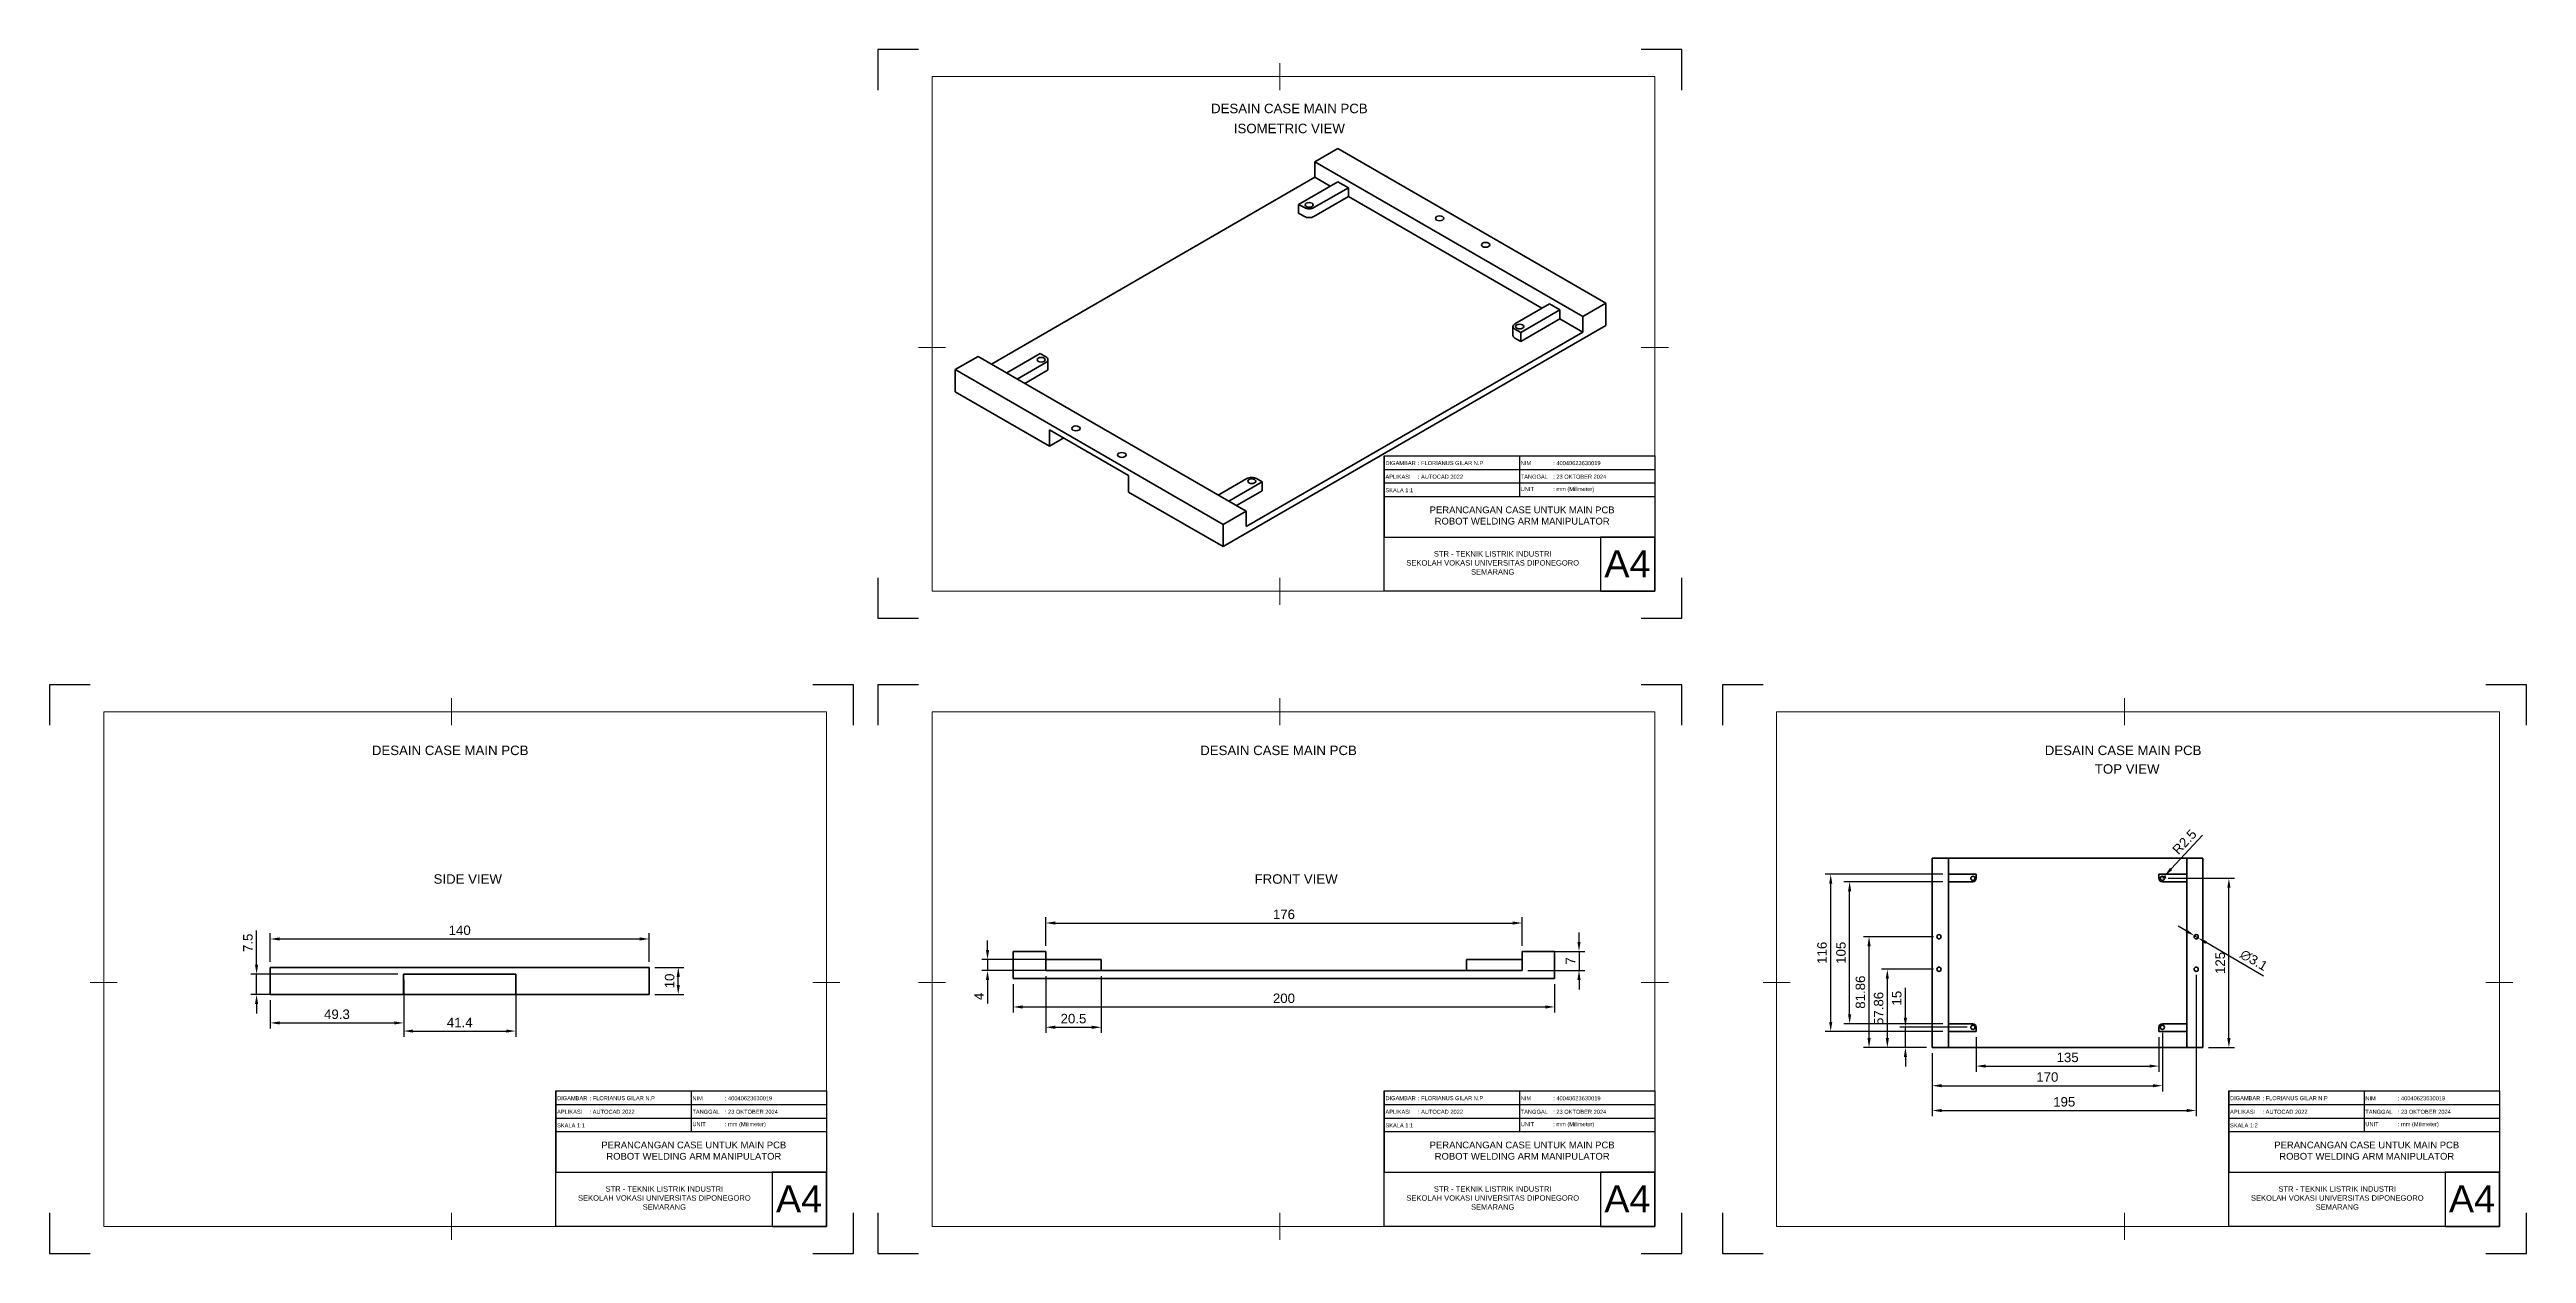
# Model space of a CAD drawing. Header units: millimetres. Extents: x 57 to 972, y 56 to 501.
import ezdxf

# ---------------------------------------------------------------- set-up
doc = ezdxf.new("R2010")
doc.units = ezdxf.units.MM
for name, color, linetype, lineweight in [('BORDER', 7, 'Continuous', 18), ('FD_Dimensions', 7, 'Continuous', 18), ('Visible', 7, 'Continuous', 35)]:
    doc.layers.add(name, color=color, linetype=linetype, lineweight=lineweight)
doc.styles.get("Standard").update_dxf_attribs({"font": 'arial.ttf'})
doc.dimstyles.new('Dim-ISO-25', dxfattribs={"dimtxt": 3.5, "dimasz": 3.5, "dimexe": 2.1, "dimexo": 2.1, "dimgap": 1.4, "dimtad": 1, "dimdsep": 46, "dimtxsty": 'Standard', "dimcen": 0, "dimazin": 2, "dimtp": 0.1, "dimtm": 0.1, "dimtfac": 0.714286, "dimtmove": 0, "dimatfit": 3, "dimfxl": 1, "dimarcsym": 0})

# ---------------------------------------------------------------- blocks, each defined once
blk = doc.blocks.new('ISO_A4(L)_SHEET')
at = {"layer": 'BORDER'}
for p, q in [((148.5, 205), (148.5, 195)), ((287, 200), (20, 200)), ((20, 200), (20, 10)), ((287, 10), (287, 200)), ((15, 100), (25, 100)), ((292, 100), (282, 100)), ((287, 10), (20, 10)), ((148.5, 5), (148.5, 15))]:
    blk.add_line(p, q, dxfattribs=at)
at = {"layer": 'Defpoints'}
for p, q in [((0, 210), (0, 195)), ((15, 210), (0, 210)), ((297, 210), (282, 210)), ((297, 195), (297, 210)), ((0, 15), (0, 0)), ((297, 0), (297, 15)), ((0, 0), (15, 0)), ((282, 0), (297, 0))]:
    blk.add_line(p, q, dxfattribs=at)
blk = doc.blocks.new('*D38')
at = {"layer": 'Defpoints', "color": 0, "transparency": 16777216}
for p in [(278.14, 172.4), (138.14, 161.9), (278.14, 161.9)]:
    blk.add_point(p, dxfattribs=at)
at = {"layer": 'FD_Dimensions', "color": 0, "lineweight": -2, "transparency": 16777216}
for p, q in [((138.14, 164), (138.14, 174.5)), ((278.14, 164), (278.14, 174.5)), ((141.64, 172.4), (274.64, 172.4))]:
    blk.add_line(p, q, dxfattribs=at)
at = {"layer": 'FD_Dimensions', "color": 0, "transparency": 16777216}
for points in [[(141.64, 172.98), (141.64, 171.82), (138.14, 172.4)], [(274.64, 172.98), (274.64, 171.82), (278.14, 172.4)]]:
    blk.add_solid(points, dxfattribs=at)
at = {"layer": 'FD_Dimensions', "color": 0, "transparency": 16777216, "insert": (208.14, 175.59), "char_height": 3.5, "attachment_point": 5}
blk.add_mtext('140', dxfattribs=at)
blk = doc.blocks.new('*D39')
at = {"layer": 'Defpoints', "color": 0, "transparency": 16777216}
for p in [(138.14, 151.9), (187.44, 151.9), (187.44, 141.4)]:
    blk.add_point(p, dxfattribs=at)
at = {"layer": 'FD_Dimensions', "color": 0, "lineweight": -2, "transparency": 16777216}
for p, q in [((138.14, 149.8), (138.14, 139.3)), ((187.44, 149.8), (187.44, 139.3)), ((141.64, 141.4), (183.94, 141.4))]:
    blk.add_line(p, q, dxfattribs=at)
at = {"layer": 'FD_Dimensions', "color": 0, "transparency": 16777216}
for points in [[(141.64, 141.98), (141.64, 140.82), (138.14, 141.4)], [(183.94, 141.98), (183.94, 140.82), (187.44, 141.4)]]:
    blk.add_solid(points, dxfattribs=at)
at = {"layer": 'FD_Dimensions', "color": 0, "transparency": 16777216, "insert": (162.79, 144.59), "char_height": 3.5, "attachment_point": 5}
blk.add_mtext('49.3', dxfattribs=at)
blk = doc.blocks.new('*D40')
at = {"layer": 'Defpoints', "color": 0, "transparency": 16777216}
for p in [(133.1, 159.4), (187.44, 159.4), (187.44, 151.9)]:
    blk.add_point(p, dxfattribs=at)
at = {"layer": 'FD_Dimensions', "color": 0, "lineweight": -2, "transparency": 16777216}
for p, q in [((133.1, 162.9), (133.1, 175.57)), ((185.34, 159.4), (131, 159.4)), ((133.1, 151.9), (133.1, 159.4)), ((185.34, 151.9), (131, 151.9)), ((133.1, 148.4), (133.1, 144.9))]:
    blk.add_line(p, q, dxfattribs=at)
at = {"layer": 'FD_Dimensions', "color": 0, "transparency": 16777216}
for points in [[(132.52, 162.9), (133.68, 162.9), (133.1, 159.4)], [(132.52, 148.4), (133.68, 148.4), (133.1, 151.9)]]:
    blk.add_solid(points, dxfattribs=at)
at = {"layer": 'FD_Dimensions', "color": 0, "transparency": 16777216, "insert": (129.92, 170.98), "char_height": 3.5, "attachment_point": 5, "rotation": 90}
blk.add_mtext('7.5', dxfattribs=at)
blk = doc.blocks.new('*D41')
at = {"layer": 'Defpoints', "color": 0, "transparency": 16777216}
for p in [(278.14, 161.9), (288.88, 161.9), (278.14, 151.9)]:
    blk.add_point(p, dxfattribs=at)
at = {"layer": 'FD_Dimensions', "color": 0, "lineweight": -2, "transparency": 16777216}
for p, q in [((280.24, 161.9), (290.98, 161.9)), ((288.88, 155.4), (288.88, 158.4)), ((280.24, 151.9), (290.98, 151.9))]:
    blk.add_line(p, q, dxfattribs=at)
at = {"layer": 'FD_Dimensions', "color": 0, "transparency": 16777216}
for points in [[(288.3, 158.4), (289.46, 158.4), (288.88, 161.9)], [(288.3, 155.4), (289.46, 155.4), (288.88, 151.9)]]:
    blk.add_solid(points, dxfattribs=at)
at = {"layer": 'FD_Dimensions', "color": 0, "transparency": 16777216, "insert": (285.69, 156.9), "char_height": 3.5, "attachment_point": 5, "rotation": 90}
blk.add_mtext('10', dxfattribs=at)
blk = doc.blocks.new('*D42')
at = {"layer": 'Defpoints', "color": 0, "transparency": 16777216}
for p in [(187.44, 159.4), (228.84, 159.4), (228.84, 138.4)]:
    blk.add_point(p, dxfattribs=at)
at = {"layer": 'FD_Dimensions', "color": 0, "lineweight": -2, "transparency": 16777216}
for p, q in [((187.44, 157.3), (187.44, 136.3)), ((228.84, 157.3), (228.84, 136.3)), ((190.94, 138.4), (225.34, 138.4))]:
    blk.add_line(p, q, dxfattribs=at)
at = {"layer": 'FD_Dimensions', "color": 0, "transparency": 16777216}
for points in [[(190.94, 138.98), (190.94, 137.82), (187.44, 138.4)], [(225.34, 138.98), (225.34, 137.82), (228.84, 138.4)]]:
    blk.add_solid(points, dxfattribs=at)
at = {"layer": 'FD_Dimensions', "color": 0, "transparency": 16777216, "insert": (208.14, 141.56), "char_height": 3.5, "attachment_point": 5}
blk.add_mtext('41.4', dxfattribs=at)
blk = doc.blocks.new('*D43')
at = {"layer": 'Defpoints', "color": 0, "transparency": 16777216}
for p in [(412.62, 157.8), (612.62, 157.8), (612.62, 147.3)]:
    blk.add_point(p, dxfattribs=at)
at = {"layer": 'FD_Dimensions', "color": 0, "lineweight": -2, "transparency": 16777216}
for p, q in [((412.62, 155.7), (412.62, 145.2)), ((612.62, 155.7), (612.62, 145.2)), ((416.12, 147.3), (609.12, 147.3))]:
    blk.add_line(p, q, dxfattribs=at)
at = {"layer": 'FD_Dimensions', "color": 0, "transparency": 16777216}
for points in [[(416.12, 147.88), (416.12, 146.71), (412.62, 147.3)], [(609.12, 147.88), (609.12, 146.71), (612.62, 147.3)]]:
    blk.add_solid(points, dxfattribs=at)
at = {"layer": 'FD_Dimensions', "color": 0, "transparency": 16777216, "insert": (512.62, 150.48), "char_height": 3.5, "attachment_point": 5}
blk.add_mtext('200', dxfattribs=at)
blk = doc.blocks.new('*D44')
at = {"layer": 'Defpoints', "color": 0, "transparency": 16777216}
for p in [(424.62, 160.8), (445.12, 160.8), (445.12, 139.8)]:
    blk.add_point(p, dxfattribs=at)
at = {"layer": 'FD_Dimensions', "color": 0, "lineweight": -2, "transparency": 16777216}
for p, q in [((424.62, 158.7), (424.62, 137.7)), ((445.12, 158.7), (445.12, 137.7)), ((428.12, 139.8), (441.62, 139.8))]:
    blk.add_line(p, q, dxfattribs=at)
at = {"layer": 'FD_Dimensions', "color": 0, "transparency": 16777216}
for points in [[(428.12, 140.38), (428.12, 139.21), (424.62, 139.8)], [(441.62, 140.38), (441.62, 139.21), (445.12, 139.8)]]:
    blk.add_solid(points, dxfattribs=at)
at = {"layer": 'FD_Dimensions', "color": 0, "transparency": 16777216, "insert": (434.87, 142.98), "char_height": 3.5, "attachment_point": 5}
blk.add_mtext('20.5', dxfattribs=at)
blk = doc.blocks.new('*D45')
at = {"layer": 'Defpoints', "color": 0, "transparency": 16777216}
for p in [(445.12, 164.8), (403.12, 160.8), (445.12, 160.8)]:
    blk.add_point(p, dxfattribs=at)
at = {"layer": 'FD_Dimensions', "color": 0, "lineweight": -2, "transparency": 16777216}
for p, q in [((443.02, 164.8), (401.02, 164.8)), ((403.12, 168.3), (403.12, 171.8)), ((403.12, 164.8), (403.12, 160.8)), ((443.02, 160.8), (401.02, 160.8)), ((403.12, 157.3), (403.12, 148.57))]:
    blk.add_line(p, q, dxfattribs=at)
at = {"layer": 'FD_Dimensions', "color": 0, "transparency": 16777216}
for points in [[(402.54, 168.3), (403.7, 168.3), (403.12, 164.8)], [(402.54, 157.3), (403.7, 157.3), (403.12, 160.8)]]:
    blk.add_solid(points, dxfattribs=at)
at = {"layer": 'FD_Dimensions', "color": 0, "transparency": 16777216, "insert": (399.97, 151.19), "char_height": 3.5, "attachment_point": 5, "rotation": 90}
blk.add_mtext('4', dxfattribs=at)
blk = doc.blocks.new('*D46')
at = {"layer": 'Defpoints', "color": 0, "transparency": 16777216}
for p in [(600.62, 167.8), (600.62, 160.8), (621.62, 160.8)]:
    blk.add_point(p, dxfattribs=at)
at = {"layer": 'FD_Dimensions', "color": 0, "lineweight": -2, "transparency": 16777216}
for p, q in [((621.62, 171.3), (621.62, 174.8)), ((602.72, 167.8), (623.72, 167.8)), ((621.62, 167.8), (621.62, 160.8)), ((602.72, 160.8), (623.72, 160.8)), ((621.62, 157.3), (621.62, 153.8))]:
    blk.add_line(p, q, dxfattribs=at)
at = {"layer": 'FD_Dimensions', "color": 0, "transparency": 16777216}
for points in [[(621.04, 171.3), (622.2, 171.3), (621.62, 167.8)], [(621.04, 157.3), (622.2, 157.3), (621.62, 160.8)]]:
    blk.add_solid(points, dxfattribs=at)
at = {"layer": 'FD_Dimensions', "color": 0, "transparency": 16777216, "insert": (618.47, 164.3), "char_height": 3.5, "attachment_point": 5, "rotation": 90}
blk.add_mtext('7', dxfattribs=at)
blk = doc.blocks.new('*D47')
at = {"layer": 'Defpoints', "color": 0, "transparency": 16777216}
for p in [(600.62, 178.3), (424.62, 167.8), (600.62, 167.8)]:
    blk.add_point(p, dxfattribs=at)
at = {"layer": 'FD_Dimensions', "color": 0, "lineweight": -2, "transparency": 16777216}
for p, q in [((424.62, 169.9), (424.62, 180.4)), ((428.12, 178.3), (597.12, 178.3)), ((600.62, 169.9), (600.62, 180.4))]:
    blk.add_line(p, q, dxfattribs=at)
at = {"layer": 'FD_Dimensions', "color": 0, "transparency": 16777216}
for points in [[(428.12, 178.88), (428.12, 177.71), (424.62, 178.3)], [(597.12, 178.88), (597.12, 177.71), (600.62, 178.3)]]:
    blk.add_solid(points, dxfattribs=at)
at = {"layer": 'FD_Dimensions', "color": 0, "transparency": 16777216, "insert": (512.62, 181.48), "char_height": 3.5, "attachment_point": 5}
blk.add_mtext('176', dxfattribs=at)
blk = doc.blocks.new('*D25')
at = {"layer": 'Defpoints', "color": 0, "transparency": 16777216}
for p in [(848.95, 173.62), (850.29, 172.83)]:
    blk.add_point(p, dxfattribs=at)
at = {"layer": 'FD_Dimensions', "color": 0, "lineweight": -2, "transparency": 16777216}
for p, q in [((845.93, 175.39), (842.91, 177.16)), ((848.95, 173.62), (850.29, 172.83)), ((874.54, 158.62), (853.31, 171.06))]:
    blk.add_line(p, q, dxfattribs=at)
at = {"layer": 'FD_Dimensions', "color": 0, "transparency": 16777216}
for points in [[(846.23, 175.89), (845.64, 174.88), (848.95, 173.62)], [(853.6, 171.57), (853.01, 170.56), (850.29, 172.83)]]:
    blk.add_solid(points, dxfattribs=at)
at = {"layer": 'FD_Dimensions', "color": 0, "transparency": 16777216, "insert": (870.9, 164.56), "char_height": 3.5, "attachment_point": 5, "rotation": 329.62153}
blk.add_mtext('∅3.1', dxfattribs=at)
blk = doc.blocks.new('*D26')
at = {"layer": 'Defpoints', "color": 0, "transparency": 16777216}
for p in [(837.12, 194.8), (837.97, 195.71)]:
    blk.add_point(p, dxfattribs=at)
at = {"layer": 'FD_Dimensions', "color": 0, "lineweight": -2, "transparency": 16777216}
for p, q in [((851.92, 210.67), (840.36, 198.27)), ((837.12, 194.8), (837.97, 195.71))]:
    blk.add_line(p, q, dxfattribs=at)
blk.add_arc((837.12, 194.8), 1.25, 0, 47.00251, dxfattribs=at)
at = {"layer": 'FD_Dimensions', "color": 0, "transparency": 16777216}
blk.add_solid([(839.93, 198.67), (840.79, 197.87), (837.97, 195.71)], dxfattribs=at)
at = {"layer": 'FD_Dimensions', "color": 0, "transparency": 16777216, "insert": (845.31, 208.25), "char_height": 3.5, "attachment_point": 5, "rotation": 47.00251}
blk.add_mtext('R2.5', dxfattribs=at)
blk = doc.blocks.new('*D27')
at = {"layer": 'Defpoints', "color": 0, "transparency": 16777216}
for p in [(849.62, 161.23), (752.12, 132.3), (849.62, 109.06)]:
    blk.add_point(p, dxfattribs=at)
at = {"layer": 'FD_Dimensions', "color": 0, "lineweight": -2, "transparency": 16777216}
for p, q in [((849.62, 159.13), (849.62, 106.96)), ((752.12, 130.2), (752.12, 106.96)), ((755.62, 109.06), (846.12, 109.06))]:
    blk.add_line(p, q, dxfattribs=at)
at = {"layer": 'FD_Dimensions', "color": 0, "transparency": 16777216}
for points in [[(755.62, 109.65), (755.62, 108.48), (752.12, 109.06)], [(846.12, 109.65), (846.12, 108.48), (849.62, 109.06)]]:
    blk.add_solid(points, dxfattribs=at)
at = {"layer": 'FD_Dimensions', "color": 0, "transparency": 16777216, "insert": (800.87, 112.25), "char_height": 3.5, "attachment_point": 5}
blk.add_mtext('195', dxfattribs=at)
blk = doc.blocks.new('*D28')
at = {"layer": 'Defpoints', "color": 0, "transparency": 16777216}
for p in [(837.12, 139.8), (752.12, 132.3), (837.12, 118.23)]:
    blk.add_point(p, dxfattribs=at)
at = {"layer": 'FD_Dimensions', "color": 0, "lineweight": -2, "transparency": 16777216}
for p, q in [((837.12, 137.7), (837.12, 116.13)), ((752.12, 130.2), (752.12, 116.13)), ((755.62, 118.23), (833.62, 118.23))]:
    blk.add_line(p, q, dxfattribs=at)
at = {"layer": 'FD_Dimensions', "color": 0, "transparency": 16777216}
for points in [[(755.62, 118.81), (755.62, 117.64), (752.12, 118.23)], [(833.62, 118.81), (833.62, 117.64), (837.12, 118.23)]]:
    blk.add_solid(points, dxfattribs=at)
at = {"layer": 'FD_Dimensions', "color": 0, "transparency": 16777216, "insert": (794.62, 121.41), "char_height": 3.5, "attachment_point": 5}
blk.add_mtext('170', dxfattribs=at)
blk = doc.blocks.new('*D30')
at = {"layer": 'Defpoints', "color": 0, "transparency": 16777216}
for p in [(837.12, 194.8), (861.69, 194.8), (852.12, 132.3)]:
    blk.add_point(p, dxfattribs=at)
at = {"layer": 'FD_Dimensions', "color": 0, "lineweight": -2, "transparency": 16777216}
for p, q in [((839.22, 194.8), (863.79, 194.8)), ((861.69, 135.8), (861.69, 191.3)), ((854.22, 132.3), (863.79, 132.3))]:
    blk.add_line(p, q, dxfattribs=at)
at = {"layer": 'FD_Dimensions', "color": 0, "transparency": 16777216}
for points in [[(861.11, 191.3), (862.28, 191.3), (861.69, 194.8)], [(861.11, 135.8), (862.28, 135.8), (861.69, 132.3)]]:
    blk.add_solid(points, dxfattribs=at)
at = {"layer": 'FD_Dimensions', "color": 0, "transparency": 16777216, "insert": (858.51, 163.55), "char_height": 3.5, "attachment_point": 5, "rotation": 90}
blk.add_mtext('125', dxfattribs=at)
blk = doc.blocks.new('*D31')
at = {"layer": 'Defpoints', "color": 0, "transparency": 16777216}
for p in [(728.77, 173.23), (754.62, 173.23), (752.12, 132.3)]:
    blk.add_point(p, dxfattribs=at)
at = {"layer": 'FD_Dimensions', "color": 0, "lineweight": -2, "transparency": 16777216}
for p, q in [((752.52, 173.23), (726.67, 173.23)), ((728.77, 135.8), (728.77, 169.73)), ((750.02, 132.3), (726.67, 132.3))]:
    blk.add_line(p, q, dxfattribs=at)
at = {"layer": 'FD_Dimensions', "color": 0, "transparency": 16777216}
for points in [[(728.19, 169.73), (729.36, 169.73), (728.77, 173.23)], [(728.19, 135.8), (729.36, 135.8), (728.77, 132.3)]]:
    blk.add_solid(points, dxfattribs=at)
at = {"layer": 'FD_Dimensions', "color": 0, "transparency": 16777216, "insert": (725.58, 152.76), "char_height": 3.5, "attachment_point": 5, "rotation": 90}
blk.add_mtext('81.86', dxfattribs=at)
blk = doc.blocks.new('*D32')
at = {"layer": 'Defpoints', "color": 0, "transparency": 16777216}
for p in [(735.52, 161.23), (754.62, 161.23), (752.12, 132.3)]:
    blk.add_point(p, dxfattribs=at)
at = {"layer": 'FD_Dimensions', "color": 0, "lineweight": -2, "transparency": 16777216}
for p, q in [((752.52, 161.23), (733.42, 161.23)), ((735.52, 135.8), (735.52, 157.73)), ((750.02, 132.3), (733.42, 132.3))]:
    blk.add_line(p, q, dxfattribs=at)
at = {"layer": 'FD_Dimensions', "color": 0, "transparency": 16777216}
for points in [[(734.94, 157.73), (736.1, 157.73), (735.52, 161.23)], [(734.94, 135.8), (736.1, 135.8), (735.52, 132.3)]]:
    blk.add_solid(points, dxfattribs=at)
at = {"layer": 'FD_Dimensions', "color": 0, "transparency": 16777216, "insert": (732.33, 146.76), "char_height": 3.5, "attachment_point": 5, "rotation": 90}
blk.add_mtext('57.86', dxfattribs=at)
blk = doc.blocks.new('*D33')
at = {"layer": 'Defpoints', "color": 0, "transparency": 16777216}
for p in [(742.2, 139.8), (767.12, 139.8), (752.12, 132.3)]:
    blk.add_point(p, dxfattribs=at)
at = {"layer": 'FD_Dimensions', "color": 0, "lineweight": -2, "transparency": 16777216}
for p, q in [((742.2, 143.3), (742.2, 154.31)), ((765.02, 139.8), (740.1, 139.8)), ((742.2, 132.3), (742.2, 139.8)), ((750.02, 132.3), (740.1, 132.3)), ((742.2, 128.8), (742.2, 125.3))]:
    blk.add_line(p, q, dxfattribs=at)
at = {"layer": 'FD_Dimensions', "color": 0, "transparency": 16777216}
for points in [[(741.61, 143.3), (742.78, 143.3), (742.2, 139.8)], [(741.61, 128.8), (742.78, 128.8), (742.2, 132.3)]]:
    blk.add_solid(points, dxfattribs=at)
at = {"layer": 'FD_Dimensions', "color": 0, "transparency": 16777216, "insert": (739.01, 150.55), "char_height": 3.5, "attachment_point": 5, "rotation": 90}
blk.add_mtext('15', dxfattribs=at)
blk = doc.blocks.new('*D34')
at = {"layer": 'Defpoints', "color": 0, "transparency": 16777216}
for p in [(768.37, 138.3), (835.87, 138.3), (835.87, 125.47)]:
    blk.add_point(p, dxfattribs=at)
at = {"layer": 'FD_Dimensions', "color": 0, "lineweight": -2, "transparency": 16777216}
for p, q in [((768.37, 136.2), (768.37, 123.37)), ((835.87, 136.2), (835.87, 123.37)), ((771.87, 125.47), (832.37, 125.47))]:
    blk.add_line(p, q, dxfattribs=at)
at = {"layer": 'FD_Dimensions', "color": 0, "transparency": 16777216}
for points in [[(771.87, 126.05), (771.87, 124.89), (768.37, 125.47)], [(832.37, 126.05), (832.37, 124.89), (835.87, 125.47)]]:
    blk.add_solid(points, dxfattribs=at)
at = {"layer": 'FD_Dimensions', "color": 0, "transparency": 16777216, "insert": (802.12, 128.66), "char_height": 3.5, "attachment_point": 5}
blk.add_mtext('135', dxfattribs=at)
blk = doc.blocks.new('*D36')
at = {"layer": 'Defpoints', "color": 0, "transparency": 16777216}
for p in [(714.6, 196.3), (758.12, 196.3), (758.12, 138.3)]:
    blk.add_point(p, dxfattribs=at)
at = {"layer": 'FD_Dimensions', "color": 0, "lineweight": -2, "transparency": 16777216}
for p, q in [((756.02, 196.3), (712.5, 196.3)), ((714.6, 141.8), (714.6, 192.8)), ((756.02, 138.3), (712.5, 138.3))]:
    blk.add_line(p, q, dxfattribs=at)
at = {"layer": 'FD_Dimensions', "color": 0, "transparency": 16777216}
for points in [[(714.02, 192.8), (715.18, 192.8), (714.6, 196.3)], [(714.02, 141.8), (715.18, 141.8), (714.6, 138.3)]]:
    blk.add_solid(points, dxfattribs=at)
at = {"layer": 'FD_Dimensions', "color": 0, "transparency": 16777216, "insert": (711.41, 167.3), "char_height": 3.5, "attachment_point": 5, "rotation": 90}
blk.add_mtext('116', dxfattribs=at)
blk = doc.blocks.new('*D37')
at = {"layer": 'Defpoints', "color": 0, "transparency": 16777216}
for p in [(721.59, 193.55), (758.12, 193.55), (758.12, 141.05)]:
    blk.add_point(p, dxfattribs=at)
at = {"layer": 'FD_Dimensions', "color": 0, "lineweight": -2, "transparency": 16777216}
for p, q in [((756.02, 193.55), (719.49, 193.55)), ((721.59, 144.55), (721.59, 190.05)), ((756.02, 141.05), (719.49, 141.05))]:
    blk.add_line(p, q, dxfattribs=at)
at = {"layer": 'FD_Dimensions', "color": 0, "transparency": 16777216}
for points in [[(721.01, 190.05), (722.17, 190.05), (721.59, 193.55)], [(721.01, 144.55), (722.17, 144.55), (721.59, 141.05)]]:
    blk.add_solid(points, dxfattribs=at)
at = {"layer": 'FD_Dimensions', "color": 0, "transparency": 16777216, "insert": (718.4, 167.3), "char_height": 3.5, "attachment_point": 5, "rotation": 90}
blk.add_mtext('105', dxfattribs=at)

msp = doc.modelspace()

# ---------------------------------------------------------------- linework, layer by layer
for p, q in [((549.6193, 350.7955), (549.6193, 345.7955)), ((599.6193, 350.7955), (599.6193, 335.7955)), ((549.6193, 345.7955), (649.6193, 345.7955)), ((549.6193, 345.7955), (549.6193, 340.7955)), ((549.6193, 340.7955), (649.6193, 340.7955)), ((549.6193, 340.7955), (549.6193, 335.7955)), ((549.6193, 335.7955), (649.6193, 335.7955)), ((549.6193, 335.7955), (549.6193, 320.7955)), ((549.6193, 320.7955), (649.6193, 320.7955)), ((243.6193, 116.2955), (243.6193, 111.2955)), ((243.6193, 111.2955), (343.6193, 111.2955)), ((243.6193, 111.2955), (243.6193, 106.2955)), ((293.6193, 116.2955), (293.6193, 101.2955)), ((549.6193, 116.2955), (549.6193, 111.2955)), ((549.6193, 111.2955), (649.6193, 111.2955)), ((549.6193, 111.2955), (549.6193, 106.2955)), ((599.6193, 116.2955), (599.6193, 101.2955)), ((861.6193, 116.2955), (861.6193, 111.2955)), ((861.6193, 111.2955), (961.6193, 111.2955)), ((861.6193, 111.2955), (861.6193, 106.2955)), ((911.6193, 116.2955), (911.6193, 101.2955)), ((243.6193, 106.2955), (343.6193, 106.2955)), ((243.6193, 106.2955), (243.6193, 101.2955)), ((243.6193, 101.2955), (343.6193, 101.2955)), ((243.6193, 101.2955), (243.6193, 86.2955)), ((549.6193, 106.2955), (649.6193, 106.2955)), ((549.6193, 106.2955), (549.6193, 101.2955)), ((549.6193, 101.2955), (649.6193, 101.2955)), ((549.6193, 101.2955), (549.6193, 86.2955)), ((861.6193, 106.2955), (961.6193, 106.2955)), ((861.6193, 106.2955), (861.6193, 101.2955)), ((861.6193, 101.2955), (961.6193, 101.2955)), ((861.6193, 101.2955), (861.6193, 86.2955)), ((243.6193, 86.2955), (343.6193, 86.2955)), ((549.6193, 86.2955), (649.6193, 86.2955)), ((861.6193, 86.2955), (961.6193, 86.2955))]:
    msp.add_line(p, q)
for points in [[(549.6193, 350.7955), (649.6193, 350.7955), (649.6193, 300.7955), (549.6193, 300.7955)], [(649.6193, 320.7955), (629.6193, 320.7955), (629.6193, 300.7955), (649.6193, 300.7955)], [(243.6193, 116.2955), (343.6193, 116.2955), (343.6193, 66.2955), (243.6193, 66.2955)], [(549.6193, 116.2955), (649.6193, 116.2955), (649.6193, 66.2955), (549.6193, 66.2955)], [(861.6193, 116.2955), (961.6193, 116.2955), (961.6193, 66.2955), (861.6193, 66.2955)], [(343.6193, 86.2955), (323.6193, 86.2955), (323.6193, 66.2955), (343.6193, 66.2955)], [(649.6193, 86.2955), (629.6193, 86.2955), (629.6193, 66.2955), (649.6193, 66.2955)], [(961.6193, 86.2955), (941.6193, 86.2955), (941.6193, 66.2955), (961.6193, 66.2955)]]:
    msp.add_lwpolyline(points, close=True)
at = {"layer": 'Visible', "extrusion": (1e-16, 0.816497, 0.57735)}
for p, q in [((532.5457, 464.2649), (524.0605, 459.3659)), ((524.0605, 459.3659), (623.0554, 402.2112)), ((524.0605, 453.6505), (524.0605, 459.3659)), ((631.5407, 407.1101), (532.5457, 464.2649)), ((524.0605, 453.6505), (404.5594, 384.6565)), ((532.5457, 452.0175), (518.05, 443.6484)), ((523.7069, 442.4236), (536.4348, 449.7721)), ((529.7173, 450.3845), (524.0605, 453.6505)), ((536.4348, 449.7721), (532.5457, 452.0175)), ((536.4348, 446.5061), (536.4348, 449.7721)), ((518.05, 440.3824), (518.05, 443.6484)), ((518.05, 443.6484), (520.1714, 442.4236)), ((520.1714, 439.1576), (518.05, 440.3824)), ((536.4348, 446.5061), (523.7069, 439.1576)), ((607.8526, 405.273), (536.4348, 446.5061)), ((610.681, 406.906), (597.9531, 399.5576)), ((600.0744, 396.2916), (614.5701, 404.6607)), ((614.5701, 404.6607), (610.681, 406.906)), ((614.5701, 401.3947), (614.5701, 404.6607)), ((623.0554, 402.2112), (631.5407, 407.1101)), ((631.5407, 398.9452), (631.5407, 407.1101)), ((490.1193, 317.2955), (631.5407, 398.9452)), ((498.6046, 324.644), (623.0554, 396.4957)), ((597.2209, 395.2709), (597.2209, 398.5369)), ((597.9531, 397.5163), (600.0744, 396.2916)), ((600.0744, 393.0256), (597.9531, 394.2503)), ((614.5701, 401.3947), (600.0744, 393.0256)), ((600.0744, 393.0256), (600.0744, 396.2916)), ((623.0554, 396.4957), (614.5701, 401.3947)), ((623.0554, 396.4957), (623.0554, 402.2112)), ((399.6097, 387.5142), (391.1244, 382.6153)), ((498.6046, 330.3595), (399.6097, 387.5142)), ((422.5906, 388.5349), (410.2163, 381.3905)), ((414.1053, 379.1451), (424.712, 385.2689)), ((424.712, 387.3101), (422.5906, 388.5349)), ((425.4442, 383.0235), (425.4442, 386.2895)), ((391.1244, 382.6153), (490.1193, 325.4605)), ((391.1244, 374.4503), (391.1244, 382.6153)), ((424.712, 382.0029), (416.9338, 377.5121)), ((425.9847, 354.3236), (391.1244, 374.4503)), ((425.9847, 354.3236), (425.9847, 360.4474)), ((425.9847, 360.4474), (455.259, 343.5459)), ((431.288, 357.3855), (425.9847, 354.3236)), ((455.259, 343.5459), (455.259, 337.4222)), ((498.9582, 342.4028), (488.3516, 336.2791)), ((492.2407, 334.0337), (504.615, 341.178)), ((504.615, 341.178), (502.4937, 342.4028)), ((504.615, 337.9121), (504.615, 341.178)), ((490.1193, 317.2955), (455.259, 337.4222)), ((490.1193, 325.4605), (498.6046, 330.3595)), ((504.615, 337.9121), (495.0691, 332.4007)), ((498.6046, 324.644), (498.6046, 330.3595)), ((490.1193, 317.2955), (490.1193, 325.4605))]:
    msp.add_line(p, q, dxfattribs=at)
at = {"layer": 'Visible'}
for p, q in [((752.1193, 202.2955), (752.1193, 132.2955)), ((758.1193, 202.2955), (752.1193, 202.2955)), ((758.1193, 132.2955), (758.1193, 202.2955)), ((846.1193, 202.2955), (758.1193, 202.2955)), ((846.1193, 202.2955), (846.1193, 132.2955)), ((852.1193, 202.2955), (846.1193, 202.2955)), ((852.1193, 132.2955), (852.1193, 202.2955)), ((768.3693, 196.2955), (758.1193, 196.2955)), ((758.1193, 193.5455), (767.1193, 193.5455)), ((768.3693, 194.7955), (768.3693, 196.2955)), ((846.1193, 196.2955), (835.8693, 196.2955)), ((835.8693, 196.2955), (835.8693, 194.7955)), ((837.1193, 193.5455), (846.1193, 193.5455)), ((767.1193, 141.0455), (758.1193, 141.0455)), ((758.1193, 138.2955), (768.3693, 138.2955)), ((768.3693, 138.2955), (768.3693, 139.7955)), ((835.8693, 139.7955), (835.8693, 138.2955)), ((835.8693, 138.2955), (846.1193, 138.2955)), ((846.1193, 141.0455), (837.1193, 141.0455)), ((752.1193, 132.2955), (758.1193, 132.2955)), ((758.1193, 132.2955), (846.1193, 132.2955)), ((846.1193, 132.2955), (852.1193, 132.2955))]:
    msp.add_line(p, q, dxfattribs=at)
at = {"layer": 'Visible', "extrusion": (0, 1, 0)}
for p, q in [((412.6193, 157.7955), (412.6193, 167.7955)), ((412.6193, 167.7955), (424.6193, 167.7955)), ((424.6193, 160.7955), (424.6193, 167.7955)), ((424.6193, 164.7955), (445.1193, 164.7955)), ((445.1193, 160.7955), (445.1193, 164.7955)), ((580.1193, 164.7955), (600.6193, 164.7955)), ((580.1193, 160.7955), (580.1193, 164.7955)), ((600.6193, 160.7955), (600.6193, 167.7955)), ((600.6193, 167.7955), (612.6193, 167.7955)), ((612.6193, 157.7955), (612.6193, 167.7955)), ((138.1367, 161.8984), (278.1367, 161.8984)), ((138.1367, 151.8984), (138.1367, 161.8984)), ((187.4367, 159.3984), (228.8367, 159.3984)), ((187.4367, 151.8984), (187.4367, 159.3984)), ((228.8367, 159.3984), (228.8367, 151.8984)), ((278.1367, 151.8984), (278.1367, 161.8984)), ((412.6193, 157.7955), (612.6193, 157.7955)), ((424.6193, 160.7955), (600.6193, 160.7955)), ((138.1367, 151.8984), (187.4367, 151.8984)), ((228.8367, 151.8984), (187.4367, 151.8984)), ((228.8367, 151.8984), (278.1367, 151.8984))]:
    msp.add_line(p, q, dxfattribs=at)
at = {"layer": 'Visible', "extrusion": (0, 0, -1)}
for centre in [(-767.1193, 194.7955), (-837.1193, 194.7955), (-754.6193, 173.2255), (-849.6193, 173.2255), (-754.6193, 161.2255), (-849.6193, 161.2255), (-767.1193, 139.7955), (-837.1193, 139.7955)]:
    msp.add_circle(centre, 0.775, dxfattribs=at)
at = {"layer": 'Visible'}
for centre, start, end in [((767.1193, 194.7955), 270, 0), ((837.1193, 194.7955), 180, 270), ((767.1193, 139.7955), 0, 90), ((837.1193, 139.7955), 90, 180)]:
    msp.add_arc(centre, 1.25, start, end, dxfattribs=at)
for centre, major_axis, start_param, end_param in [((521.9391, 443.4442), (-2.5, 0), 0.78539816, 2.35619449), ((599.7209, 398.5369), (-2.5, 0), -0.78539816, 0.78539816), ((422.9442, 386.2895), (-2.5, 0), 2.35619449, 3.92699082), ((500.7259, 341.3822), (2.5, 0), 0.78539816, 2.35619449)]:
    msp.add_ellipse(centre, major_axis=major_axis, ratio=0.57735027, start_param=start_param, end_param=end_param, dxfattribs=at)
at = {"layer": 'Visible', "extrusion": (2e-16, -2e-16, -1)}
for centre in [(521.9391, 443.4442), (599.7209, 398.5369)]:
    msp.add_ellipse(centre, major_axis=(-1.5, 0), ratio=0.57735027, dxfattribs=at)
at = {"layer": 'Visible', "extrusion": (2e-16, -1e-16, -1)}
for centre in [(570.1214, 438.4881), (435.7711, 360.9209), (452.7417, 351.123)]:
    msp.add_ellipse(centre, major_axis=(1.55, 0), ratio=0.57735027, start_param=3.14159265, end_param=9.42477796, dxfattribs=at)
at = {"layer": 'Visible', "extrusion": (2e-16, 2e-16, -1)}
for centre, major_axis, start_param, end_param in [((521.9391, 440.1783), (2.5, 0), 0.78539816, 2.35619449), ((599.7209, 395.2709), (-2.5, 0), -0.78539816, 0), ((422.9442, 383.0235), (-2.5, 0), 3.14159265, 3.92699082)]:
    msp.add_ellipse(centre, major_axis=major_axis, ratio=0.57735027, start_param=start_param, end_param=end_param, dxfattribs=at)
at = {"layer": 'Visible', "extrusion": (2e-16, -1e-16, -1)}
for centre, major_axis in [((587.092, 428.6902), (-1.55, 0)), ((422.9442, 386.2895), (-1.5, 0))]:
    msp.add_ellipse(centre, major_axis=major_axis, ratio=0.57735027, dxfattribs=at)
at = {"layer": 'Visible', "extrusion": (2e-16, 1e-16, -1)}
msp.add_ellipse((500.7259, 341.3822), major_axis=(-1.5, 0), ratio=0.57735027, dxfattribs=at)

# ---------------------------------------------------------------- block references
at = {"layer": 'BORDER'}
for p in [(362.6193, 290.7955), (56.6193, 56.2955), (362.6193, 56.2955), (674.6193, 56.2955)]:
    msp.add_blockref('ISO_A4(L)_SHEET', p, dxfattribs=at)

# ---------------------------------------------------------------- texts
for s, width, insert, char_height, attachment_point in [('\\pxqc;DESAIN CASE MAIN PCB', 167, (431.1193, 480.7955), 3.5, 1), ('\\pxqc;ISOMETRIC VIEW', 108, (460.6193, 473.4173), 3.5, 1), ('DIGAMBAR^I: FLORIANUS GILAR N.P', 50, (550.1193, 347.3545), 1.5, 7), ('NIM^I^I: 40040623630019', 50, (600.1044, 347.3239), 1.5, 7), ('APLIKASI^I: AUTOCAD 2022', 50, (550.1044, 342.3239), 1.5, 7), ('SKALA 1:1', 50, (550.1044, 337.3239), 1.5, 7), ('TANGGAL^I: 23 OKTOBER 2024', 50, (600.1044, 342.3239), 1.5, 7), ('UNIT^I^I: mm (Milimeter)', 50, (600.1044, 337.3239), 1.5, 7), ('\\pxqc;PERANCANGAN CASE UNTUK MAIN PCB\\PROBOT WELDING ARM MANIPULATOR', 100, (550.6193, 332.0918), 2.5, 1), ('\\pxqc;STR - TEKNIK LISTRIK INDUSTRI\\PSEKOLAH VOKASI UNIVERSITAS DIPONEGORO\\PSEMARANG', 80, (549.7348, 315.6035), 2, 1), ('\\pxqc;A4', 20, (629.5039, 315.9496), 10, 1), ('\\pxqc;DESAIN CASE MAIN PCB', 167, (121.1193, 243.7955), 3.5, 1), ('\\pxqc;DESAIN CASE MAIN PCB', 167, (427.1193, 243.7955), 3.5, 1), ('\\pxqc;DESAIN CASE MAIN PCB', 167, (739.1193, 243.7955), 3.5, 1), ('\\pxqc;TOP VIEW', 108, (770.1193, 236.9173), 3.5, 1), ('\\pxqc;SIDE VIEW', 108, (157.1193, 196.2955), 3.5, 1), ('\\pxqc;FRONT VIEW', 108, (463.1193, 196.2955), 3.5, 1), ('DIGAMBAR^I: FLORIANUS GILAR N.P', 50, (244.1193, 112.8545), 1.5, 7), ('NIM^I^I: 40040623630019', 50, (294.1044, 112.8239), 1.5, 7), ('DIGAMBAR^I: FLORIANUS GILAR N.P', 50, (550.1193, 112.8545), 1.5, 7), ('NIM^I^I: 40040623630019', 50, (600.1044, 112.8239), 1.5, 7), ('DIGAMBAR^I: FLORIANUS GILAR N.P', 50, (862.1193, 112.8545), 1.5, 7), ('NIM^I^I: 40040623630019', 50, (912.1044, 112.8239), 1.5, 7), ('APLIKASI^I: AUTOCAD 2022', 50, (244.1044, 107.8239), 1.5, 7), ('SKALA 1:1', 50, (244.1044, 102.8239), 1.5, 7), ('TANGGAL^I: 23 OKTOBER 2024', 50, (294.1044, 107.8239), 1.5, 7), ('UNIT^I^I: mm (Milimeter)', 50, (294.1044, 102.8239), 1.5, 7), ('APLIKASI^I: AUTOCAD 2022', 50, (550.1044, 107.8239), 1.5, 7), ('SKALA 1:1', 50, (550.1044, 102.8239), 1.5, 7), ('TANGGAL^I: 23 OKTOBER 2024', 50, (600.1044, 107.8239), 1.5, 7), ('UNIT^I^I: mm (Milimeter)', 50, (600.1044, 102.8239), 1.5, 7), ('APLIKASI^I: AUTOCAD 2022', 50, (862.1044, 107.8239), 1.5, 7), ('SKALA 1:2', 50, (862.1044, 102.8239), 1.5, 7), ('TANGGAL^I: 23 OKTOBER 2024', 50, (912.1044, 107.8239), 1.5, 7), ('UNIT^I^I: mm (Milimeter)', 50, (912.1044, 102.8239), 1.5, 7), ('\\pxqc;PERANCANGAN CASE UNTUK MAIN PCB\\PROBOT WELDING ARM MANIPULATOR', 100, (244.6193, 97.5918), 2.5, 1), ('\\pxqc;PERANCANGAN CASE UNTUK MAIN PCB\\PROBOT WELDING ARM MANIPULATOR', 100, (550.6193, 97.5918), 2.5, 1), ('\\pxqc;PERANCANGAN CASE UNTUK MAIN PCB\\PROBOT WELDING ARM MANIPULATOR', 100, (862.6193, 97.5918), 2.5, 1), ('\\pxqc;STR - TEKNIK LISTRIK INDUSTRI\\PSEKOLAH VOKASI UNIVERSITAS DIPONEGORO\\PSEMARANG', 80, (243.7348, 81.1035), 2, 1), ('\\pxqc;A4', 20, (323.5039, 81.4496), 10, 1), ('\\pxqc;STR - TEKNIK LISTRIK INDUSTRI\\PSEKOLAH VOKASI UNIVERSITAS DIPONEGORO\\PSEMARANG', 80, (549.7348, 81.1035), 2, 1), ('\\pxqc;A4', 20, (629.5039, 81.4496), 10, 1), ('\\pxqc;STR - TEKNIK LISTRIK INDUSTRI\\PSEKOLAH VOKASI UNIVERSITAS DIPONEGORO\\PSEMARANG', 80, (861.7348, 81.1035), 2, 1), ('\\pxqc;A4', 20, (941.5039, 81.4496), 10, 1)]:
    msp.add_mtext_dynamic_manual_height_columns(s, width=width, gutter_width=17.5, heights=[0], dxfattribs=dict(insert=insert, char_height=char_height, attachment_point=attachment_point))

# ---------------------------------------------------------------- dimensions: what is measured, and where the dimension line sits
at = {"layer": 'FD_Dimensions'}
dim = msp.add_radius_dim(center=(837.1193, 194.7955), mpoint=(837.9718, 195.7098), dimstyle='Dim-ISO-25', override={"dimlfac": 2}, dxfattribs=at)
dim.commit()
dim.dimension.update_dxf_attribs({"geometry": '*D26', "text_midpoint": (847.6401, 206.0786), "dimtype": 164})
for base, p1, p2, picture, middle in [((714.5991, 196.2955), (758.1193, 138.2955), (758.1193, 196.2955), '*D36', (714.5991, 167.2955)), ((721.5893, 193.5455), (758.1193, 141.0455), (758.1193, 193.5455), '*D37', (721.5893, 167.2955)), ((728.7717, 173.2255), (752.1193, 132.2955), (754.6193, 173.2255), '*D31', (728.7717, 152.7605)), ((735.5187, 161.2255), (752.1193, 132.2955), (754.6193, 161.2255), '*D32', (735.5187, 146.7605))]:
    dim = msp.add_linear_dim(base=base, p1=p1, p2=p2, angle=90, dimstyle='Dim-ISO-25', override={"dimlfac": 2}, dxfattribs=at)
    dim.commit()
    dim.dimension.update_dxf_attribs({"geometry": picture, "text_midpoint": middle, "dimtype": 160})
for base, p1, p2, picture, middle in [((861.6933, 194.7955), (852.1193, 132.2955), (837.1193, 194.7955), '*D30', (858.5063, 163.5455)), ((742.1972, 139.7955), (752.1193, 132.2955), (767.1193, 139.7955), '*D33', (739.0102, 150.5507))]:
    dim = msp.add_linear_dim(base=base, p1=p1, p2=p2, angle=90, dimstyle='Dim-ISO-25', override={"dimlfac": 2}, dxfattribs=at)
    dim.commit()
    dim.dimension.update_dxf_attribs({"geometry": picture, "text_midpoint": middle})
for p1, p2, distance, picture, middle in [((424.6193, 167.7955), (600.6193, 167.7955), 10.5, '*D47', (512.6193, 181.4825)), ((187.4367, 151.8984), (187.4367, 159.3984), 54.3383, '*D40', (129.9185, 170.9832)), ((138.1367, 161.8984), (278.1367, 161.8984), 10.5, '*D38', (208.1367, 175.5854)), ((600.6193, 167.7955), (600.6193, 160.7955), 21, '*D46', (618.4693, 164.2955)), ((445.1193, 164.7955), (445.1193, 160.7955), -42, '*D45', (399.9693, 151.1851)), ((187.4367, 159.3984), (228.8367, 159.3984), -21, '*D42', (208.1367, 141.5555)), ((278.1367, 151.8984), (278.1367, 161.8984), -10.7446, '*D41', (285.6943, 156.8984)), ((412.6193, 157.7955), (612.6193, 157.7955), -10.5, '*D43', (512.6193, 150.4825)), ((424.6193, 160.7955), (445.1193, 160.7955), -21, '*D44', (434.8693, 142.9825)), ((138.1367, 151.8984), (187.4367, 151.8984), -10.5, '*D39', (162.7867, 144.5866))]:
    dim = msp.add_aligned_dim(p1=p1, p2=p2, distance=distance, dimstyle='Dim-ISO-25', override={"dimlfac": 1, "dimclrd": 0, "dimclre": 0}, dxfattribs=at)
    dim.commit()
    dim.dimension.update_dxf_attribs({"geometry": picture, "text_midpoint": middle})
dim = msp.add_diameter_dim_2p(p1=(848.9507, 173.6175), p2=(850.2879, 172.8336), dimstyle='Dim-ISO-25', override={"dimlfac": 2}, dxfattribs=at)
dim.commit()
dim.dimension.update_dxf_attribs({"geometry": '*D25', "text_midpoint": (869.2343, 161.7274), "dimtype": 163})
for base, p1, p2, picture, middle in [((849.6193, 109.0636), (752.1193, 132.2955), (849.6193, 161.2255), '*D27', (800.8693, 109.0636)), ((837.1193, 118.2271), (752.1193, 132.2955), (837.1193, 139.7955), '*D28', (794.6193, 118.2271)), ((835.8693, 125.4703), (768.3693, 138.2955), (835.8693, 138.2955), '*D34', (802.1193, 125.4703))]:
    dim = msp.add_linear_dim(base=base, p1=p1, p2=p2, dimstyle='Dim-ISO-25', override={"dimlfac": 2}, dxfattribs=at)
    dim.commit()
    dim.dimension.update_dxf_attribs({"geometry": picture, "text_midpoint": middle, "dimtype": 160})

doc.saveas('drawing.dxf')
